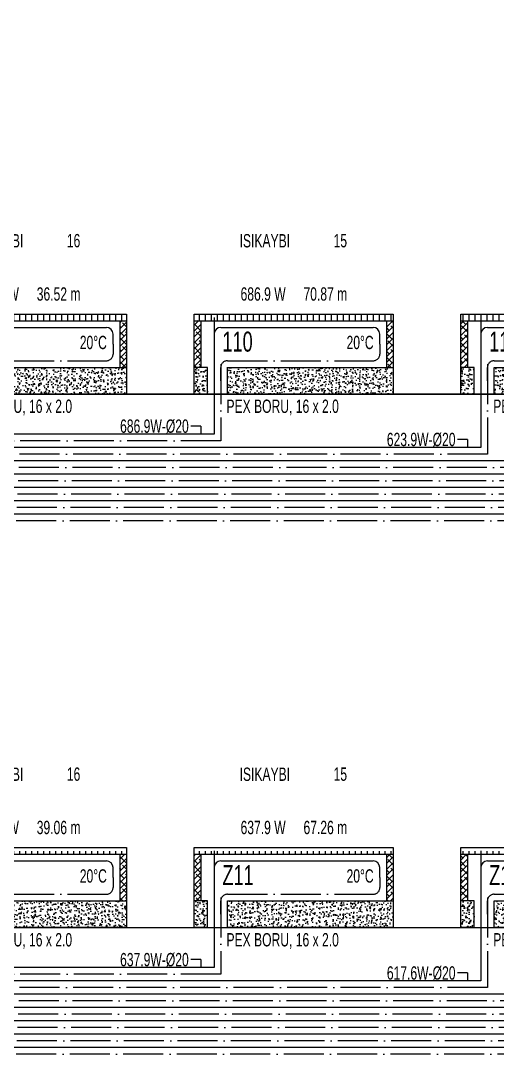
# Model space of a CAD drawing. Header units: centimetres. Extents: x 275281 to 287704, y -444050 to -441150.
# Drawn here: x 284156 to 284514, y -443297 to -442522 of the extents above; entities that cross this region are included whole.
import ezdxf
from ezdxf.enums import TextEntityAlignment as Align

# ---------------------------------------------------------------- set-up
doc = ezdxf.new("R2010")
doc.units = ezdxf.units.CM
doc.linetypes.add('ROTAS_ISITMA_DONUS', pattern=[40, 30, -5, 0, -5])
for name, color, linetype in [('ROTAS-ISITMA-CAP', 41, 'Continuous'), ('ROTAS-ISITMA-DONUS-BORU', 30, 'ROTAS_ISITMA_DONUS'), ('ROTAS-ISITMA-GIDIS-BORU', 10, 'Continuous'), ('ROTAS-ISITMA-SEMA-DETAY', 7, 'Continuous'), ('ROTAS-SEMA-KAT-BANDI', 7, 'Continuous')]:
    doc.layers.add(name, color=color, linetype=linetype)
doc.styles.add('ROTAS-YAZI', font='arial.ttf')
pattern_1 = [(50, (-135697.04, 398449.737), (7.17260183, -0.62752135), [0.75, -8.25]), (355, (-135697.04, 398449.737), (-1.38751334, 7.52192134), [0.6, -6.6]), (100.4514445, (-135696.442, 398449.6846), (5.78508847, 6.89439991), [0.63740192, -7.01142112]), (46.1842, (-135697.04, 398451.737), (10.6724133, -1.6551928), [1.125, -12.375]), (96.6356355, (-135696.15, 398451.599), (9.34661946, 9.741186), [0.95610342, -10.5171376]), (351.184164, (-135697.04, 398451.737), (9.34661945, 9.741186), [0.9, -9.9]), (21, (-135696.04, 398451.237), (5.96907052, -4.02618891), [0.75, -8.25]), (326, (-135696.04, 398451.237), (2.43315332, 7.25150045), [0.6, -6.6]), (71.4514447, (-135695.5425, 398450.9014), (8.40222377, 3.22531153), [0.6374019, -7.01142112]), (37.5, (-135697.04, 398449.737), (0.121598553, 3.328938538), [0, -6.52, 0, -6.7, 0, -6.625]), (7.5, (-135697.04, 398449.737), (2.630695374, 3.94411712), [0, -3.82, 0, -6.37, 0, -2.525]), (327.5, (-135699.27, 398449.737), (5.338224362, -0.225548717), [0, -2.5, 0, -7.8, 0, -10.35]), (317.5, (-135700.27, 398449.737), (5.831861693, 1.001049823), [0, -3.25, 0, -5.18, 0, -7.35])]
pattern_2 = [(45, (-135697.04, 398444.737), (-2.209708691, 2.209708691), []), (135, (-135697.04, 398444.737), (-6.629126074, 2.209708691), [7.8125, -4.6875])]

# ---------------------------------------------------------------- blocks, each defined once
blk = doc.blocks.new('ROTAS-YI-DEVRE-PANELI')
h = blk.add_hatch()
h.set_pattern_fill('ACAD_ISO08W100', scale=0.898129, angle=90, style=0)
h.set_pattern_definition([(90, (-135697.04, 398444.737), (-4.49064449, 3e-16), [21.55509356, -2.6943867, 5.38877339, -2.6943867])])
h.paths.add_polyline_path([(129.28, 55), (129.28, 60), (-20, 60), (-20, 55)])
h = blk.add_hatch()
h.set_pattern_fill('ANSI38', color=15, scale=25, style=0)
h.set_pattern_definition(pattern_2)
h.paths.add_polyline_path([(-20, 20), (-15, 20), (-15, 55), (-20, 55)])
h = blk.add_hatch()
h.set_pattern_fill('ANSI38', color=15, scale=25, style=0)
h.set_pattern_definition(pattern_2)
h.paths.add_polyline_path([(124.28, 20), (129.28, 20), (129.28, 55), (124.28, 55)])
h = blk.add_hatch()
h.set_pattern_fill('AR-CONC', color=15, style=0)
h.set_pattern_definition(pattern_1)
h.paths.add_polyline_path([(-20, 0), (-10, 0), (-10, 20), (-15, 20), (-20, 20)])
h = blk.add_hatch()
h.set_pattern_fill('AR-CONC', color=15, style=0)
h.set_pattern_definition(pattern_1)
h.paths.add_polyline_path([(5, 20), (5, 0), (129.28, 0), (129.28, 20)])
at = {"color": 7}
for p, q in [((-20, 55), (129.28, 55)), ((-15, 55), (-15, 20)), ((124.28, 55), (124.28, 20))]:
    blk.add_line(p, q, dxfattribs=at)
for points in [[(-10, 0), (-20, 0), (-20, 60), (129.28, 60), (129.28, 0), (5, 0), (5, 20), (129.28, 20)], [(-10, 0), (-10, 20), (-15, 20), (-20, 20)]]:
    blk.add_lwpolyline(points, dxfattribs=at)
at = {"layer": 'ROTAS-ISITMA-DONUS-BORU'}
for p, q in [((119.28, 37.5), (119.28, 30)), ((5, 25), (114.28, 25)), ((0, 10), (0, 20))]:
    blk.add_line(p, q, dxfattribs=at)
for centre, start, end in [((5, 20), 90, 180), ((114.28, 30), -90, 0)]:
    blk.add_arc(centre, 5, start, end, dxfattribs=at)
at = {"layer": 'ROTAS-ISITMA-GIDIS-BORU'}
for p, q in [((0, 50), (114.28, 50)), ((119.28, 37.5), (119.28, 45))]:
    blk.add_line(p, q, dxfattribs=at)
for centre, start, end in [((0, 45), 90, 180), ((114.28, 45), 0, 90)]:
    blk.add_arc(centre, 5, start, end, dxfattribs=at)
at = {"color": 2, "style": 'ROTAS-YAZI', "width": 0.65}
for tag, p, height in [('ISIKAYBI', (14.15, 110), 10), ('YER', (14.88, 70.07), 10), ('NO', (1.26, 31.86), 15), ('DERECE', (94.35, 33.73), 10), ('BORU', (4.3, -14.1), 10)]:
    blk.add_attdef(tag, p, '', height=height, dxfattribs=at)
for tag, p in [('NO1', (84.62, 110.06)), ('UZ', (62.06, 70.07))]:
    blk.add_attdef(tag, p, '', height=10, rotation=359.99998, dxfattribs=at)
blk.add_attdef('MAHAL', text='', height=10, dxfattribs=at).set_placement((15, 95), align=Align.MIDDLE_LEFT)
blk = doc.blocks.new('ROTAS-YI-HAT-ETIKETI')
at = {"color": 41}
for q in [(-7.5, 6), (0, 0)]:
    blk.add_line((0, 6), q, dxfattribs=at)
at = {"color": 41, "style": 'ROTAS-YAZI', "width": 0.65}
blk.add_attdef('CAP', (-60.45, 1), '', height=10, dxfattribs=at)

msp = doc.modelspace()

# ---------------------------------------------------------------- linework, layer by layer
at = {"layer": 'ROTAS-ISITMA-DONUS-BORU'}
for points in [[(285506.28, -442779.1), (285506.28, -442896.6), (283826.28, -442896.6), (283826.28, -442782)], [(285306.28, -442779.1), (285306.28, -442886.6), (283836.28, -442886.6), (283836.28, -442782)], [(285106.28, -442779.1), (285106.28, -442876.6), (283846.28, -442876.6), (283846.28, -442782)], [(284906.28, -442779.1), (284906.28, -442866.6), (283856.28, -442866.6), (283856.28, -442782)], [(284706.28, -442779.1), (284706.28, -442856.6), (283866.28, -442856.6), (283866.28, -442782)], [(284506.28, -442779.1), (284506.28, -442846.6), (283876.28, -442846.6), (283876.28, -442782)], [(284306.28, -442779.1), (284306.28, -442836.6), (283886.28, -442836.6), (283886.28, -442782)], [(285506.28, -443179.1), (285506.28, -443296.6), (283826.28, -443296.6), (283826.28, -443182)], [(285306.28, -443179.1), (285306.28, -443286.6), (283836.28, -443286.6), (283836.28, -443182)], [(285106.28, -443179.1), (285106.28, -443276.6), (283846.28, -443276.6), (283846.28, -443182)], [(284906.28, -443179.1), (284906.28, -443266.6), (283856.28, -443266.6), (283856.28, -443182)], [(284706.28, -443179.1), (284706.28, -443256.6), (283866.28, -443256.6), (283866.28, -443182)], [(284506.28, -443179.1), (284506.28, -443246.6), (283876.28, -443246.6), (283876.28, -443182)], [(284306.28, -443179.1), (284306.28, -443236.6), (283886.28, -443236.6), (283886.28, -443182)]]:
    msp.add_lwpolyline(points, dxfattribs=at)
at = {"layer": 'ROTAS-ISITMA-GIDIS-BORU'}
for points in [[(285501.28, -442744.1), (285501.28, -442891.6), (283831.28, -442891.6), (283831.28, -442782)], [(285301.28, -442744.1), (285301.28, -442881.6), (283841.28, -442881.6), (283841.28, -442782)], [(285101.28, -442744.1), (285101.28, -442871.6), (283851.28, -442871.6), (283851.28, -442782)], [(284901.28, -442744.1), (284901.28, -442861.6), (283861.28, -442861.6), (283861.28, -442782)], [(284701.28, -442744.1), (284701.28, -442851.6), (283871.28, -442851.6), (283871.28, -442782)], [(284501.28, -442744.1), (284501.28, -442841.6), (283881.28, -442841.6), (283881.28, -442782)], [(284301.28, -442744.1), (284301.28, -442831.6), (283891.28, -442831.6), (283891.28, -442782)], [(285501.28, -443144.1), (285501.28, -443291.6), (283831.28, -443291.6), (283831.28, -443182)], [(285301.28, -443144.1), (285301.28, -443281.6), (283841.28, -443281.6), (283841.28, -443182)], [(285101.28, -443144.1), (285101.28, -443271.6), (283851.28, -443271.6), (283851.28, -443182)], [(284901.28, -443144.1), (284901.28, -443261.6), (283861.28, -443261.6), (283861.28, -443182)], [(284701.28, -443144.1), (284701.28, -443251.6), (283871.28, -443251.6), (283871.28, -443182)], [(284501.28, -443144.1), (284501.28, -443241.6), (283881.28, -443241.6), (283881.28, -443182)], [(284301.28, -443144.1), (284301.28, -443231.6), (283891.28, -443231.6), (283891.28, -443182)]]:
    msp.add_lwpolyline(points, dxfattribs=at)
at = {"layer": 'ROTAS-SEMA-KAT-BANDI', "color": 7}
for points in [[(281676.28, -442801.6), (287616.28, -442801.6), (287616.28, -442401.6), (281676.28, -442401.6)], [(281676.28, -443201.6), (287616.28, -443201.6), (287616.28, -442801.6), (281676.28, -442801.6)]]:
    msp.add_lwpolyline(points, close=True, dxfattribs=at)

# ---------------------------------------------------------------- block references
at = {"layer": 'ROTAS-ISITMA-CAP'}
for p, values in [((284291.28, -442831.6), {'CAP': '686.9W-%%C20'}), ((284491.28, -442841.6), {'CAP': '623.9W-%%C20'}), ((284291.28, -443231.6), {'CAP': '637.9W-%%C20'}), ((284491.28, -443241.6), {'CAP': '617.6W-%%C20'})]:
    msp.add_blockref('ROTAS-YI-HAT-ETIKETI', p, dxfattribs=at).add_auto_attribs(values)
at = {"layer": 'ROTAS-ISITMA-SEMA-DETAY'}
for p, values in [((284106.28, -442801.6), {'NO': '107', 'DERECE': '20%%DC', 'UZ': '36.52 m', 'NO1': '16', 'BORU': 'PEX BORU, 16 x 2.0', 'YER': '539.7 W', 'ISIKAYBI': 'ISIKAYBI'}), ((284306.28, -442801.6), {'NO': '110', 'DERECE': '20%%DC', 'UZ': '70.87 m', 'NO1': '15', 'BORU': 'PEX BORU, 16 x 2.0', 'YER': '686.9 W', 'ISIKAYBI': 'ISIKAYBI'}), ((284506.28, -442801.6), {'NO': '110', 'DERECE': '20%%DC', 'UZ': '64.37 m', 'NO1': '14', 'BORU': 'PEX BORU, 16 x 2.0', 'YER': '623.9 W', 'ISIKAYBI': 'ISIKAYBI'}), ((284106.28, -443201.6), {'NO': 'Z07', 'DERECE': '20%%DC', 'UZ': '39.06 m', 'NO1': '16', 'BORU': 'PEX BORU, 16 x 2.0', 'YER': '626.0 W', 'ISIKAYBI': 'ISIKAYBI'}), ((284306.28, -443201.6), {'NO': 'Z11', 'DERECE': '20%%DC', 'UZ': '67.26 m', 'NO1': '15', 'BORU': 'PEX BORU, 16 x 2.0', 'YER': '637.9 W', 'ISIKAYBI': 'ISIKAYBI'}), ((284506.28, -443201.6), {'NO': 'Z11', 'DERECE': '20%%DC', 'UZ': '65.12 m', 'NO1': '14', 'BORU': 'PEX BORU, 16 x 2.0', 'YER': '617.6 W', 'ISIKAYBI': 'ISIKAYBI'})]:
    msp.add_blockref('ROTAS-YI-DEVRE-PANELI', p, dxfattribs=at).add_auto_attribs(values)

doc.saveas('drawing.dxf')
